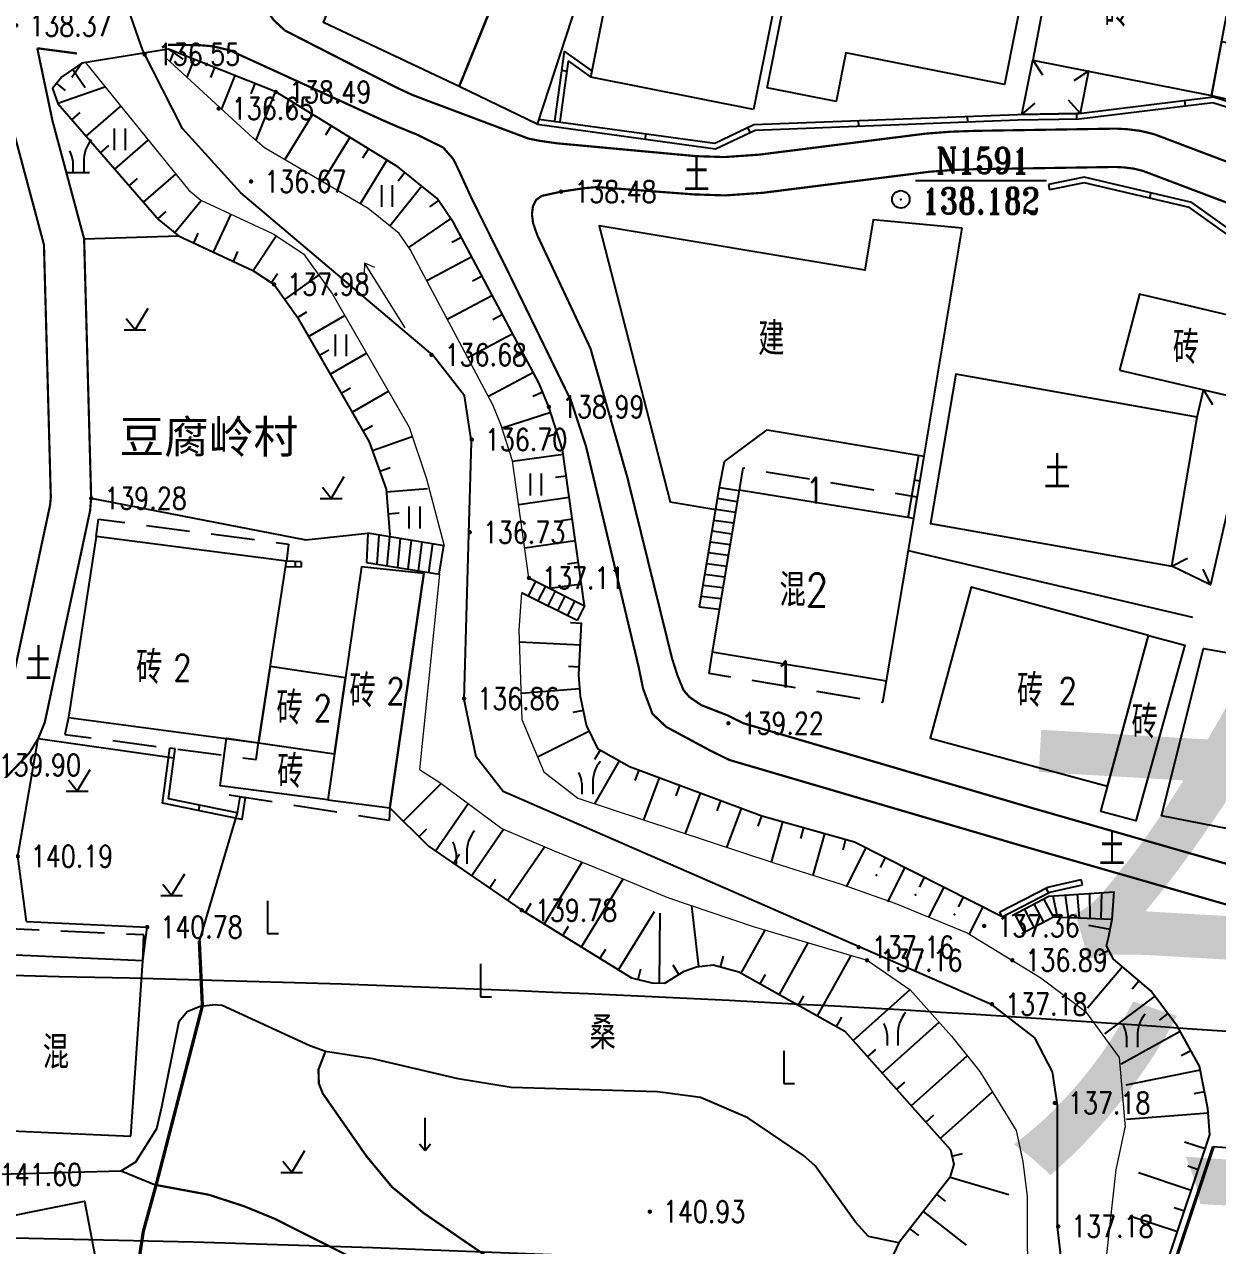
# Model space of a CAD drawing. Extents: x 529262 to 576451, y 2694391 to 2717535.
# Drawn here: x 567297.7 to 567352.4, y 2709414 to 2709469.9 of the extents above; entities that cross this region are included whole.
import ezdxf
from ezdxf.enums import TextEntityAlignment as Align
from ezdxf.xclip import XClip

# ---------------------------------------------------------------- set-up
doc = ezdxf.new("R2010")
doc.units = 0
doc.header["$XCLIPFRAME"] = 0
for name, pattern in [('X2', [10, 8, -2]), ('X3', [5, 4, -1]), ('X5', [3, 2, -1])]:
    doc.linetypes.add(name, pattern=pattern)
for name, color, linetype in [('DLSS', 4, 'Continuous'), ('DMTZ', 8, 'Continuous'), ('GCD', 8, 'Continuous'), ('JMD', 8, 'Continuous'), ('KZD', 8, 'Continuous'), ('PP-COM', 7, 'Continuous'), ('RD-中线', 40, 'Continuous'), ('RD-红线', 7, 'Continuous'), ('ZBTZ', 8, 'Continuous'), ('ZJ', 7, 'Continuous'), ('污水管径标注_W10-', 202, 'Continuous'), ('路名', 7, 'Continuous')]:
    doc.layers.add(name, color=color, linetype=linetype)
doc.layers.add('SXSS', color=5, linetype='Continuous', lineweight=0)
doc.styles.add('HZ', font='rs.shx', dxfattribs={"width": 0.8, "bigfont": 'hztxt.shx'})
doc.styles.add('romant', font='romant.shx', dxfattribs={"width": 0.8})
doc.styles.add('宋体', font='', dxfattribs={"width": 0.75})
doc.styles.get('宋体').set_extended_font_data('SimSun')
doc.linetypes.add('10421', pattern='A,2,[150,AAA.SHX,S=0.5,R=0,X=0,Y=0.5],1e-11', length=2)
doc.linetypes.add('10422', pattern='A,0.75,[150,AAA.SHX,S=0.5,R=0,X=0,Y=0.5],1.5,[177,AAA.SHX,S=1,R=0,X=0,Y=0.4],0.75', length=3)
doc.linetypes.add('1161', pattern='A,0,[149,AAA.SHX,S=0.15,R=0,X=0,Y=0],-1.6', length=1.6)

# ---------------------------------------------------------------- blocks, each defined once
blk = doc.blocks.new('A$C19FD0107')
at = {"layer": 'RD-中线', "color": 8, "linetype": 'Continuous'}
blk.add_lwpolyline([(-3086.581, 14893.647), (-3108.229, 14899.635, 0.000046), (-3108.317, 14899.659), (-3236.522, 14935.098, 0.007364), (-3240.798, 14936.212), (-3481.528, 14995.181, 0.065736), (-3741.789, 15023.648), (-4056.288, 15016.622, -0.003768), (-4058.096, 15016.595), (-4121.61, 15016.134, 0.002785), (-4122.947, 15016.117), (-4376.617, 15011.447), (-4572.915, 15005.069)], format="xyb", dxfattribs=at)
at = {"layer": 'RD-中线', "color": 8, "linetype": 'Continuous', "flags": 128}
for points in [[(-4490.734, 14139.438, 0), (-4490.29, 14139.417)], [(-3818.251, 14086.168, 0), (-3817.74, 14086.169)]]:
    blk.add_lwpolyline(points, format="xyb", dxfattribs=at)
at = {"layer": 'RD-红线', "color": 8}
blk.add_lwpolyline([(-3506.428, 15013.223, 0.051126), (-3711.599, 15035.867)], format="xyb", dxfattribs=at)
blk = doc.blocks.new('gc120')
at = {"color": 8}
for p, q in [((0, 0), (0, 3)), ((-0.5, 0.6), (0, 0)), ((0, 0), (0.5, 0.6))]:
    blk.add_line(p, q, dxfattribs=at)
blk = doc.blocks.new('gc246')
at = {"color": 8}
for p, q in [((-0.5, 1), (-0.5, 0)), ((0.5, 1), (0.5, 0))]:
    blk.add_line(p, q, dxfattribs=at)
for centre, radius, start, end in [((3.4, 1.11), 2.91, 139.3312, 182.0887), ((-2.94, 0.81), 2.45, 4.3743, 29.0242)]:
    blk.add_arc(centre, radius, start, end, dxfattribs=at)
blk = doc.blocks.new('gc210')
at = {"color": 8}
for p, q in [((-1, 0), (1, 0)), ((-0.5, 1), (-0.5, 0)), ((0.5, 1), (0.5, 0))]:
    blk.add_line(p, q, dxfattribs=at)
for centre, radius, start, end in [((3.4, 1.11), 2.91, 139.3312, 182.0887), ((-2.94, 0.81), 2.45, 4.3743, 29.0242)]:
    blk.add_arc(centre, radius, start, end, dxfattribs=at)
blk = doc.blocks.new('gc123')
at = {"color": 8}
for p, q in [((0, 0), (1.2, 2)), ((-1, 0), (1, 0)), ((0, 0), (-0.8, 1))]:
    blk.add_line(p, q, dxfattribs=at)
blk = doc.blocks.new('gc205')
for p, q in [((0, 3), (0, 0)), ((0, 0), (1, 0))]:
    blk.add_line(p, q)
blk = doc.blocks.new('GC200')
at = {"linetype": 'Continuous', "const_width": 0.2, "flags": 128}
blk.add_lwpolyline([(-0.1, 0, 1), (0.1, 0, 1)], format="xyb", close=True, dxfattribs=at)
blk = doc.blocks.new('gc086')
at = {"color": 8}
for p, q in [((0, 0), (7, 0)), ((7, 0), (6.18, 0.57)), ((7, 0), (6.18, -0.57))]:
    blk.add_line(p, q, dxfattribs=at)
blk = doc.blocks.new('gc121')
at = {"color": 8}
for p, q in [((-0.5, -1), (-0.5, 1)), ((0.5, -1), (0.5, 1))]:
    blk.add_line(p, q, dxfattribs=at)
blk = doc.blocks.new('gc117')
at = {"color": 8}
blk.add_circle((0, 0), 0.8, dxfattribs=at)
blk.add_point((0, 0), dxfattribs=at)

msp = doc.modelspace()

# ---------------------------------------------------------------- linework, layer by layer
at = {"layer": 'DLSS', "linetype": 'Continuous'}
for p, q in [((567304.34, 2709468.74), (567300.372, 2709468.092)), ((567304.34, 2709468.74), (567304.989, 2709468.273)), ((567300.372, 2709468.092), (567299.905, 2709467.443))]:
    msp.add_line(p, q, dxfattribs=at)
at = {"layer": 'DLSS', "linetype": 'Continuous', "const_width": 0.1, "flags": 128}
for points, elevation in [([(567309.669, 2709469.589), (567309.158, 2709470.06), (567308.984, 2709470.301), (567308.907, 2709470.688), (567308.894, 2709471.287), (567309.164, 2709471.832), (567311.974, 2709475.533), (567313.483, 2709477.667), (567315.626, 2709480.655), (567316.954, 2709482.867), (567317.682, 2709484.264), (567318.163, 2709485.27), (567318.315, 2709485.525), (567318.461, 2709485.749), (567318.847, 2709486.059), (567319.386, 2709486.36), (567319.681, 2709486.462), (567320.051, 2709486.479), (567333.652, 2709485.253)], 138.157), ([(567298.327, 2709468.78), (567299.024, 2709465.458), (567300.472, 2709460.053), (567300.794, 2709448.188), (567300.746, 2709447.616), (567298.671, 2709437.929), (567298.373, 2709437.189), (567297.956, 2709436.517), (567296.57, 2709435.068)], 138.333), ([(567300.144, 2709468.54), (567298.327, 2709468.78)], 138.333), ([(567316.909, 2709464.238), (567315.677, 2709464.842), (567314.811, 2709465.194), (567314.121, 2709465.494), (567307.137, 2709468.685), (567306.375, 2709468.868), (567305.755, 2709468.921), (567304.308, 2709468.935)], 137.664), ([(567364.998, 2709456.94), (567361.61, 2709457.606), (567360.603, 2709457.914), (567359.836, 2709458.194), (567354.562, 2709460.906), (567353.313, 2709461.495), (567352.839, 2709461.692), (567348.952, 2709463.163), (567348.507, 2709463.272), (567348.075, 2709463.326), (567347.681, 2709463.346), (567341.274, 2709463.245), (567340.227, 2709463.208), (567339.176, 2709463.127), (567331.561, 2709462.166), (567329.826, 2709462.044), (567328.388, 2709462.09), (567323.966, 2709462.425), (567323.393, 2709462.379)], 137.664), ([(567327.387, 2709440.855), (567325.345, 2709449.126), (567323.651, 2709455.045), (567321.22, 2709460.219), (567321.028, 2709460.767), (567320.973, 2709461.18), (567321.02, 2709461.546), (567321.163, 2709461.837), (567321.426, 2709462.023), (567322.309, 2709462.216), (567323.393, 2709462.379)], 139.161), ([(567325.854, 2709440.483), (567326.061, 2709439.47), (567326.49, 2709438.318), (567327.118, 2709437.722), (567329.11, 2709436.651), (567330.009, 2709436.207), (567343.326, 2709432.298), (567353.1, 2709429.494), (567355.125, 2709429.119), (567364.998, 2709428.068)], 139.066)]:
    msp.add_lwpolyline(points, dxfattribs=dict(at, elevation=elevation))
at = {"layer": 'DLSS', "linetype": 'X2', "const_width": 0.1, "flags": 128}
for points, elevation in [([(567364.998, 2709458.727), (567362.037, 2709459.309), (567361.16, 2709459.577), (567360.541, 2709459.803), (567355.337, 2709462.479), (567354.024, 2709463.098), (567353.487, 2709463.322), (567349.474, 2709464.84), (567348.826, 2709464.999), (567348.228, 2709465.074), (567347.711, 2709465.1), (567341.229, 2709464.998), (567340.128, 2709464.959), (567338.998, 2709464.871), (567331.389, 2709463.911), (567329.793, 2709463.799), (567328.496, 2709463.84), (567322.114, 2709464.43), (567321.328, 2709464.542), (567320.81, 2709464.646), (567316.268, 2709466.351), (567315.499, 2709466.644), (567314.798, 2709466.968), (567309.669, 2709469.589)], 137.664), ([(567296.388, 2709469.035), (567297.229, 2709465.029), (567298.633, 2709459.786), (567298.947, 2709448.24), (567298.917, 2709447.887), (567296.9, 2709438.471), (567296.721, 2709438.026), (567296.49, 2709437.653), (567295.463, 2709436.58), (567295.426, 2709436.573), (567293.638, 2709436.663), (567290.008, 2709436.169), (567289.109, 2709435.94), (567285.379, 2709434.66), (567284.6, 2709434.214), (567282.207, 2709432.389), (567281.745, 2709432.116), (567271.804, 2709428.123), (567270.223, 2709427.195), (567269.322, 2709425.869), (567269.182, 2709424.189), (567269.642, 2709420.729), (567270.241, 2709419.44), (567271.29, 2709418.49), (567282.272, 2709414.705)], 138.333), ([(567327.387, 2709440.855), (567327.636, 2709440.075), (567327.914, 2709439.401), (567328.18, 2709439.09), (567328.72, 2709438.718), (567329.932, 2709438.245), (567330.663, 2709437.883), (567343.825, 2709434.02), (567353.512, 2709431.241), (567355.383, 2709430.894), (567364.998, 2709429.871)], 139.066)]:
    msp.add_lwpolyline(points, dxfattribs=dict(at, elevation=elevation))
msp.add_lwpolyline([(567325.854, 2709440.483), (567323.453, 2709450.543), (567322.763, 2709452.652), (567319.884, 2709458.545), (567318.212, 2709461.905), (567317.645, 2709463.151), (567317.37, 2709463.713), (567316.909, 2709464.238)], dxfattribs=at)
at = {"layer": 'DLSS', "linetype": 'X3', "const_width": 0.15, "elevation": 142.24, "flags": 128}
msp.add_lwpolyline([(567335.132, 2709353.926), (567335.056, 2709354.728), (567335.26, 2709356.226), (567335.711, 2709357.448), (567336.044, 2709358.273), (567336.636, 2709359.204), (567337.573, 2709360.571), (567338.049, 2709361.117), (567339.415, 2709362.187), (567342.357, 2709363.647), (567343.036, 2709363.91), (567346.687, 2709364.285), (567347.443, 2709364.578), (567348.025, 2709365.061), (567349.661, 2709368.634), (567350.032, 2709369.461), (567350.388, 2709370.766), (567350.481, 2709371.474), (567350.456, 2709372.235), (567349.484, 2709375.015), (567347.612, 2709377.832), (567347.24, 2709378.952), (567346.888, 2709381.28), (567346.962, 2709381.914), (567347.319, 2709382.491), (567348.491, 2709383.525), (567349.116, 2709383.87), (567352.14, 2709384.252), (567353.05, 2709384.583), (567353.931, 2709385.313), (567357.811, 2709388.701), (567358.804, 2709389.688), (567360.071, 2709392.096), (567360.873, 2709394.167), (567361.215, 2709395.321), (567361.227, 2709399.136), (567361.158, 2709400.323), (567360.804, 2709401.26), (567359.15, 2709404.586), (567358.589, 2709405.211), (567357.838, 2709405.835), (567353.313, 2709409.026), (567352.405, 2709409.839), (567350.429, 2709412.271), (567350.29, 2709412.618), (567350.36, 2709413.082), (567352.167, 2709418.511)], dxfattribs=at)
at = {"layer": 'DMTZ', "linetype": 'Continuous'}
for p, q in [((567304.579, 2709468.645, 138.494), (567304.393, 2709468.18, 138.494)), ((567305.508, 2709468.274, 138.494), (567305.181, 2709467.455, 138.494)), ((567306.436, 2709467.903, 138.494), (567306.251, 2709467.439, 138.494)), ((567299.212, 2709467.161, 138.276), (567299.601, 2709466.847, 138.276)), ((567307.365, 2709467.532, 138.494), (567306.756, 2709466.007, 138.494)), ((567308.294, 2709467.162, 138.494), (567308.108, 2709466.697, 138.494)), ((567309.223, 2709466.791, 138.494), (567308.335, 2709464.567, 138.494)), ((567310.077, 2709466.272, 138.494), (567309.815, 2709465.846, 138.494)), ((567299.914, 2709465.506, 138.276), (567300.291, 2709465.834, 138.276)), ((567310.929, 2709465.749, 138.494), (567309.661, 2709463.684, 138.494)), ((567311.781, 2709465.225, 138.494), (567311.519, 2709464.799, 138.494)), ((567301.226, 2709463.997, 138.276), (567301.603, 2709464.324, 138.276)), ((567312.633, 2709464.702, 138.494), (567311.385, 2709462.67, 138.494)), ((567313.485, 2709464.179, 138.494), (567313.224, 2709463.752, 138.494)), ((567314.337, 2709463.655, 138.494), (567313.11, 2709461.656, 138.494)), ((567302.537, 2709462.487, 138.276), (567302.915, 2709462.815, 138.276)), ((567315.158, 2709463.088, 138.494), (567314.845, 2709462.698, 138.494)), ((567315.937, 2709462.46, 138.494), (567314.47, 2709460.64, 138.494)), ((567316.692, 2709461.811, 138.494), (567316.279, 2709461.528, 138.494)), ((567303.849, 2709460.977, 138.276), (567304.227, 2709461.305, 138.276)), ((567317.257, 2709460.986, 138.494), (567315.328, 2709459.665, 138.494)), ((567305.489, 2709459.863, 138.276), (567305.699, 2709460.317, 138.276)), ((567317.751, 2709460.118, 138.494), (567317.31, 2709459.883, 138.494)), ((567307.304, 2709459.023, 138.276), (567307.514, 2709459.477, 138.276)), ((567318.221, 2709459.235, 138.494), (567316.158, 2709458.136, 138.494)), ((567309.045, 2709458.051, 138.276), (567309.32, 2709458.468, 138.276)), ((567318.691, 2709458.352, 138.494), (567318.25, 2709458.117, 138.494)), ((567319.161, 2709457.47, 138.494), (567317.098, 2709456.371, 138.494)), ((567310.242, 2709456.46, 138.276), (567310.675, 2709456.71, 138.276)), ((567319.631, 2709456.587, 138.494), (567319.19, 2709456.352, 138.494)), ((567320.101, 2709455.704, 138.494), (567318.038, 2709454.605, 138.494)), ((567311.241, 2709454.727, 138.276), (567311.674, 2709454.977, 138.276)), ((567320.571, 2709454.822, 138.494), (567320.13, 2709454.587, 138.494)), ((567321.041, 2709453.939, 138.494), (567318.978, 2709452.84, 138.494)), ((567312.24, 2709452.995, 138.276), (567312.673, 2709453.245, 138.276)), ((567321.471, 2709453.038, 138.494), (567321.01, 2709452.846, 138.494)), ((567321.833, 2709452.106, 138.494), (567319.606, 2709451.396, 138.494)), ((567313.239, 2709451.262, 138.276), (567313.673, 2709451.512, 138.276)), ((567322.137, 2709451.153, 138.494), (567321.661, 2709451.001, 138.494)), ((567322.403, 2709450.192, 138.494), (567320.088, 2709449.867, 138.494)), ((567314.006, 2709449.422, 138.276), (567314.476, 2709449.591, 138.276)), ((567322.542, 2709449.202, 138.494), (567322.047, 2709449.132, 138.494)), ((567322.681, 2709448.211, 138.494), (567320.366, 2709447.886, 138.494)), ((567314.392, 2709447.477, 138.276), (567314.89, 2709447.518, 138.276)), ((567322.82, 2709447.221, 138.494), (567322.325, 2709447.152, 138.494)), ((567322.959, 2709446.231, 138.494), (567320.644, 2709445.906, 138.494)), ((567323.098, 2709445.241, 138.494), (567322.603, 2709445.171, 138.494)), ((567323.238, 2709444.25, 138.494), (567321.806, 2709444.049, 138.494)), ((567323.244, 2709442.452, 138.984), (567322.745, 2709442.478, 138.984)), ((567323.139, 2709440.454, 138.984), (567322.64, 2709440.481, 138.984)), ((567323.329, 2709438.471, 138.984), (567322.839, 2709438.371, 138.984)), ((567324.092, 2709436.661, 138.984), (567323.845, 2709436.226, 138.984)), ((567325.861, 2709435.737, 138.984), (567325.687, 2709435.269, 138.984)), ((567327.735, 2709435.039, 138.984), (567327.561, 2709434.57, 138.984)), ((567329.609, 2709434.34, 138.984), (567329.435, 2709433.872, 138.984)), ((567331.483, 2709433.642, 138.984), (567331.309, 2709433.173, 138.984)), ((567315.802, 2709432.693, 143.906), (567316.155, 2709433.048, 143.906)), ((567333.409, 2709433.101, 138.984), (567333.274, 2709432.619, 138.984)), ((567335.335, 2709432.561, 138.984), (567335.2, 2709432.08, 138.984)), ((567317.38, 2709431.476, 143.906), (567317.664, 2709431.888, 143.906)), ((567337.149, 2709431.735, 138.984), (567336.923, 2709431.289, 138.984)), ((567319.028, 2709430.343, 143.906), (567319.312, 2709430.755, 143.906)), ((567338.934, 2709430.832, 138.984), (567338.708, 2709430.386, 138.984)), ((567320.682, 2709429.219, 143.906), (567320.944, 2709429.645, 143.906)), ((567340.718, 2709429.929, 138.984), (567340.492, 2709429.483, 138.984)), ((567324.941, 2709426.599, 143.906), (567326.583, 2709429.268, 143.906)), ((567326.809, 2709425.996, 143.906), (567326.84, 2709429.194, 143.906)), ((567322.386, 2709428.171, 143.906), (567322.648, 2709428.597, 143.906)), ((567324.089, 2709427.123, 143.906), (567324.351, 2709427.549, 143.906)), ((567347.384, 2709427.491, 139.735), (567346.941, 2709427.258, 139.735)), ((567329.602, 2709426.737, 143.906), (567329.736, 2709427.219, 143.906)), ((567325.829, 2709426.162, 143.906), (567325.953, 2709426.646, 143.906)), ((567327.697, 2709426.389, 143.906), (567327.436, 2709426.815, 143.906)), ((567331.428, 2709425.955, 143.906), (567331.672, 2709426.391, 143.906)), ((567348.777, 2709426.091, 139.735), (567348.453, 2709425.71, 139.735)), ((567333.174, 2709424.98, 143.906), (567333.418, 2709425.417, 143.906)), ((567350.089, 2709424.597, 139.735), (567349.688, 2709424.297, 139.735)), ((567334.921, 2709424.006, 143.906), (567335.165, 2709424.442, 143.906)), ((567336.34, 2709422.623, 143.906), (567336.713, 2709422.955, 143.906)), ((567351.139, 2709422.9, 139.735), (567350.701, 2709422.659, 139.735)), ((567337.67, 2709421.129, 143.906), (567338.044, 2709421.462, 143.906)), ((567351.764, 2709421.024, 139.735), (567351.274, 2709420.926, 139.735)), ((567339.001, 2709419.636, 143.906), (567339.374, 2709419.969, 143.906)), ((567340.202, 2709418.075, 143.906), (567340.688, 2709418.191, 143.906)), ((567351.475, 2709417.452, 142.24), (567351, 2709417.61, 142.24)), ((567339.504, 2709416.32, 143.906), (567339.897, 2709416.012, 143.906)), ((567350.843, 2709415.555, 142.24), (567350.369, 2709415.713, 142.24)), ((567338.271, 2709414.746, 143.906), (567338.664, 2709414.437, 143.906))]:
    msp.add_line(p, q, dxfattribs=at)
at = {"layer": 'DMTZ'}
for p, q in [((567299.959, 2709467.81, 138.276), (567300.524, 2709466.984, 138.276)), ((567299.264, 2709466.265, 138.276), (567301.425, 2709467.021, 138.276)), ((567300.57, 2709464.751, 138.276), (567302.15, 2709466.125, 138.276)), ((567301.882, 2709463.242, 138.276), (567303.41, 2709464.569, 138.276)), ((567303.193, 2709461.732, 138.276), (567304.669, 2709463.014, 138.276)), ((567304.612, 2709460.332, 138.276), (567305.834, 2709461.808, 138.276)), ((567306.396, 2709459.443, 138.276), (567307.201, 2709461.182, 138.276)), ((567308.21, 2709458.601, 138.276), (567309.264, 2709460.201, 138.276)), ((567309.663, 2709457.275, 138.276), (567311.223, 2709458.388, 138.276)), ((567310.741, 2709455.594, 138.276), (567312.401, 2709456.551, 138.276)), ((567311.741, 2709453.861, 138.276), (567313.4, 2709454.818, 138.276)), ((567312.74, 2709452.129, 138.276), (567314.4, 2709453.086, 138.276)), ((567313.668, 2709450.363, 138.276), (567315.49, 2709451.016, 138.276)), ((567314.309, 2709448.473, 138.276), (567316.187, 2709448.63, 138.276)), ((567323.192, 2709441.453, 138.984), (567320.388, 2709441.601, 138.984)), ((567323.171, 2709439.457, 138.984), (567320.475, 2709439.243, 138.984)), ((567323.607, 2709437.518, 138.984), (567321.235, 2709436.338, 138.984)), ((567324.961, 2709436.166, 138.984), (567323.843, 2709434.202, 138.984)), ((567326.798, 2709435.388, 138.984), (567326.08, 2709433.462, 138.984)), ((567315.093, 2709433.399, 143.906), (567316.818, 2709435.132, 143.906)), ((567328.672, 2709434.689, 138.984), (567327.981, 2709432.834, 138.984)), ((567316.556, 2709432.043, 143.906), (567318.052, 2709434.218, 143.906)), ((567330.546, 2709433.991, 138.984), (567329.881, 2709432.206, 138.984)), ((567318.204, 2709430.91, 143.906), (567319.671, 2709433.042, 143.906)), ((567332.446, 2709433.371, 138.984), (567331.93, 2709431.529, 138.984)), ((567334.372, 2709432.831, 138.984), (567333.838, 2709430.926, 138.984)), ((567319.852, 2709429.777, 143.906), (567321.544, 2709432.237, 143.906)), ((567336.257, 2709432.186, 138.984), (567335.356, 2709430.406, 138.984)), ((567321.534, 2709428.695, 143.906), (567323.275, 2709431.526, 143.906)), ((567323.237, 2709427.647, 143.906), (567325.153, 2709430.761, 143.906)), ((567338.041, 2709431.283, 138.984), (567337.245, 2709429.71, 138.984)), ((567339.826, 2709430.38, 138.984), (567339.135, 2709429.015, 138.984)), ((567328.62, 2709426.754, 143.906), (567328.293, 2709429.535, 143.906)), ((567341.61, 2709429.478, 138.984), (567340.991, 2709428.253, 138.984)), ((567347.443, 2709428.446, 139.735), (567346.461, 2709428.633, 139.735)), ((567330.555, 2709426.442, 143.906), (567331.658, 2709428.418, 143.906)), ((567332.301, 2709425.468, 143.906), (567333.623, 2709427.835, 143.906)), ((567334.048, 2709424.493, 143.906), (567335.588, 2709427.252, 143.906)), ((567348.014, 2709426.738, 139.735), (567346.415, 2709424.852, 139.735)), ((567335.675, 2709423.369, 143.906), (567338.285, 2709425.695, 143.906)), ((567349.49, 2709425.398, 139.735), (567347.185, 2709423.674, 139.735)), ((567337.005, 2709421.876, 143.906), (567339.614, 2709424.2, 143.906)), ((567350.657, 2709423.776, 139.735), (567347.945, 2709422.281, 139.735)), ((567338.335, 2709420.383, 143.906), (567340.9, 2709422.668, 143.906)), ((567351.568, 2709422.005, 139.735), (567348.161, 2709421.323, 139.735)), ((567339.666, 2709418.889, 143.906), (567342.055, 2709421.018, 143.906)), ((567351.934, 2709420.04, 139.735), (567348.196, 2709419.75, 139.735)), ((567351.79, 2709418.401, 142.24), (567350.842, 2709418.717, 142.24)), ((567340.114, 2709417.111, 143.906), (567342.811, 2709416.315, 143.906)), ((567351.159, 2709416.504, 142.24), (567348.749, 2709417.306, 142.24)), ((567338.887, 2709415.533, 143.906), (567340.855, 2709413.993, 143.906)), ((567350.527, 2709414.606, 142.24), (567348.352, 2709415.33, 142.24))]:
    msp.add_line(p, q, dxfattribs=at)
at = {"layer": 'DMTZ', "linetype": 'Continuous', "flags": 128}
for points, elevation in [([(567323.377, 2709443.26), (567322.371, 2709450.418), (567321.751, 2709452.365), (567321.295, 2709453.463), (567317.399, 2709460.778), (567316.629, 2709461.903), (567314.827, 2709463.354), (567309.25, 2709466.78), (567304.34, 2709468.74)], 138.494), ([(567300.372, 2709468.092), (567299.458, 2709467.466), (567299.03, 2709466.935), (567299.271, 2709466.247), (567303.891, 2709460.929), (567304.788, 2709460.187), (567308.195, 2709458.611), (567309.167, 2709457.971), (567310.228, 2709456.483), (567313.522, 2709450.773), (567314.298, 2709448.607), (567314.475, 2709446.48)], 138.276), ([(567335.742, 2709432.447), (567331.493, 2709433.638), (567325.433, 2709435.897), (567324.011, 2709436.707), (567323.465, 2709437.803), (567323.198, 2709439.115), (567323.12, 2709440.095), (567323.246, 2709442.48)], 138.984), ([(567314.473, 2709434.016), (567316.233, 2709432.265), (567320.508, 2709429.326), (567325.526, 2709426.239), (567326.466, 2709425.999), (567327.052, 2709425.993), (567327.936, 2709426.535), (567328.509, 2709426.741), (567329.268, 2709426.83), (567330.446, 2709426.503), (567335.293, 2709423.798), (567340.132, 2709418.366), (567340.29, 2709417.707), (567340.108, 2709417.093), (567337.768, 2709414.103), (567336.23, 2709410.84)], 143.906), ([(567342.503, 2709429.026), (567335.742, 2709432.447)], 138.984), ([(567352.012, 2709419.043), (567351.917, 2709420.259), (567351.531, 2709422.189), (567350.528, 2709424.01), (567349.308, 2709425.641), (567347.592, 2709427.096), (567347.278, 2709427.693), (567347.372, 2709428.071), (567347.535, 2709428.926)], 139.735), ([(567353.112, 2709408.773), (567352.171, 2709409.616), (567350.148, 2709412.106), (567349.958, 2709412.579), (567350.045, 2709413.157), (567352.012, 2709419.043)], 142.24)]:
    msp.add_lwpolyline(points, dxfattribs=dict(at, elevation=elevation))
at = {"layer": 'DMTZ', "linetype": '10422', "flags": 128}
for points, elevation in [([(567300.799, 2709448.181), (567310.621, 2709446.279), (567313.464, 2709446.581)], 139.35), ([(567338.205, 2709445.788), (567351.219, 2709442.741)], 139.408), ([(567316.02, 2709444.733), (567314.473, 2709434.016)], 140.824), ([(567278.239, 2709418.481), (567283.206, 2709416.967), (567296.006, 2709417.233), (567302.17, 2709417.4)], 141.426)]:
    msp.add_lwpolyline(points, dxfattribs=dict(at, elevation=elevation))
at = {"layer": 'DMTZ', "linetype": '10421', "flags": 128}
for points, elevation in [([(567297.832, 2709428.81), (567303.359, 2709428.557)], 140.793), ([(567302.17, 2709417.4), (567302.832, 2709417.815), (567303.795, 2709419.334), (567304.028, 2709420.333), (567304.816, 2709424.258), (567305.186, 2709424.698), (567305.779, 2709424.94), (567306.343, 2709425.003)], 141.156), ([(567337.768, 2709414.103), (567336.38, 2709414.399), (567335.781, 2709415.056), (567333.942, 2709417.633), (567333.399, 2709418.109), (567330.862, 2709419.827), (567328.687, 2709420.755), (567326.726, 2709421.024), (567320.015, 2709421.213), (567317.592, 2709421.606), (567313.691, 2709422.535), (567311.516, 2709422.857), (567310.798, 2709423.124), (567306.795, 2709424.964), (567306.343, 2709425.003)], 141.153)]:
    msp.add_lwpolyline(points, dxfattribs=dict(at, elevation=elevation))
at = {"layer": 'DMTZ', "linetype": 'Continuous'}
for p in [(567336.743, 2709430.932, 138.984), (567338.527, 2709430.029, 138.984), (567340.312, 2709429.126, 138.984)]:
    msp.add_point(p, dxfattribs=at)
at = {"layer": 'JMD', "linetype": 'Continuous'}
for p, q in [((567343.911, 2709468.234), (567344.353, 2709467.568)), ((567322.586, 2709467.721, 139.56), (567322.338, 2709467.755, 139.56)), ((567346.453, 2709467.731), (567345.788, 2709467.286)), ((567343.399, 2709465.75), (567344.015, 2709466.261)), ((567346.072, 2709465.802), (567345.544, 2709466.403)), ((567350.89, 2709466.143, 138.388), (567350.859, 2709466.391, 138.388)), ((567335.932, 2709465.217, 138.388), (567335.922, 2709465.466, 138.388)), ((567340.928, 2709465.409, 138.388), (567340.919, 2709465.659, 138.388)), ((567345.926, 2709465.542, 138.388), (567345.922, 2709465.792, 138.388)), ((567326.162, 2709464.614, 138.388), (567326.196, 2709464.862, 138.388)), ((567330.96, 2709464.924, 138.388), (567330.853, 2709465.15, 138.388)), ((567344.621, 2709462.548), (567344.67, 2709462.303)), ((567349.303, 2709462.162, 137.936), (567349.246, 2709461.919, 137.936)), ((567351.716, 2709453.153), (567352.137, 2709452.473)), ((567328.641, 2709443.197), (567329.564, 2709448.699)), ((567330.454, 2709448.516), (567329.557, 2709448.661)), ((567338.738, 2709448.967), (567338.492, 2709449.008)), ((567330.372, 2709448.023), (567329.474, 2709448.165)), ((567330.461, 2709448.553), (567329.545, 2709443.092)), ((567330.289, 2709447.53), (567329.391, 2709447.668)), ((567330.206, 2709447.037), (567329.307, 2709447.171)), ((567313.464, 2709446.581), (567313.392, 2709445.25)), ((567316.956, 2709446.01), (567313.464, 2709446.581)), ((567313.957, 2709446.5), (567313.865, 2709445.173)), ((567314.451, 2709446.42), (567314.338, 2709445.095)), ((567330.124, 2709446.544), (567329.224, 2709446.674)), ((567314.944, 2709446.339), (567314.812, 2709445.018)), ((567315.437, 2709446.258), (567315.285, 2709444.94)), ((567315.931, 2709446.178), (567315.759, 2709444.863)), ((567316.424, 2709446.097), (567316.232, 2709444.786)), ((567316.918, 2709446.016), (567316.705, 2709444.708)), ((567330.041, 2709446.051), (567329.141, 2709446.178)), ((567310.139, 2709445.284), (567310.129, 2709445.034)), ((567310.413, 2709445.273), (567310.402, 2709445.023)), ((567329.958, 2709445.558), (567329.057, 2709445.681)), ((567350.271, 2709445.079), (567350.981, 2709445.447)), ((567313.392, 2709445.25), (567316.742, 2709444.702)), ((567329.875, 2709445.064), (567328.974, 2709445.184)), ((567352.046, 2709444.224), (567351.699, 2709444.945)), ((567321.143, 2709444.382), (567320.803, 2709443.707)), ((567320.837, 2709444.536), (567323.377, 2709443.26)), ((567321.589, 2709444.158), (567321.25, 2709443.482)), ((567329.71, 2709444.078), (567328.807, 2709444.191)), ((567329.793, 2709444.571), (567328.891, 2709444.687)), ((567323.037, 2709442.585), (567320.497, 2709443.861)), ((567322.036, 2709443.933), (567321.697, 2709443.258)), ((567322.483, 2709443.709), (567322.144, 2709443.034)), ((567329.627, 2709443.585), (567328.724, 2709443.694)), ((567322.93, 2709443.484), (567322.591, 2709442.809)), ((567323.377, 2709443.26), (567323.037, 2709442.585)), ((567329.545, 2709443.092), (567328.641, 2709443.197)), ((567304.638, 2709436.715), (567304.39, 2709436.748)), ((567305.76, 2709434.13, 140.067), (567305.71, 2709433.885, 140.067)), ((567307.601, 2709434.522), (567307.848, 2709434.483)), ((567346.175, 2709430.496), (567346.119, 2709430.74)), ((567344.626, 2709430.125, 137.074), (567344.512, 2709430.347, 137.074)), ((567344.41, 2709428.789), (567343.971, 2709429.625)), ((567344.853, 2709429.021), (567344.414, 2709429.857)), ((567345.036, 2709429.015), (567344.841, 2709429.987)), ((567345.536, 2709428.997), (567345.398, 2709430.023)), ((567346.036, 2709428.979), (567345.955, 2709430.06)), ((567346.535, 2709428.961), (567346.512, 2709430.096)), ((567347.035, 2709428.944), (567347.069, 2709430.133)), ((567347.535, 2709428.926), (567347.627, 2709430.169)), ((567342.503, 2709429.026), (567342.388, 2709429.248)), ((567343.524, 2709428.324), (567343.086, 2709429.16)), ((567343.967, 2709428.557), (567343.529, 2709429.393))]:
    msp.add_line(p, q, dxfattribs=at)
at = {"layer": 'JMD', "linetype": 'Continuous', "flags": 128}
for points, elevation in [([(567333.646, 2709476.569), (567344.068, 2709474.497), (567342.601, 2709467.121), (567335.338, 2709468.565), (567334.897, 2709466.344), (567331.738, 2709466.972)], 139.702), ([(567324.391, 2709475.03), (567321.209, 2709465.298), (567317.648, 2709467.035), (567321.289, 2709476.056)], 138.773), ([(567331.124, 2709465.975), (567323.674, 2709467.456), (567325.31, 2709475.683), (567332.759, 2709474.202)], 139.56), ([(567355.023, 2709465.962), (567355.61, 2709468.322), (567352.548, 2709469.083), (567352.083, 2709466.618)], 138.388), ([(567346.453, 2709467.731), (567346.072, 2709465.802), (567345.922, 2709465.792), (567343.399, 2709465.75), (567343.911, 2709468.234)], 138.122), ([(567353.746, 2709451.674), (567352.046, 2709444.224), (567350.271, 2709445.079), (567351.423, 2709451.902), (567351.716, 2709453.153), (567353.62, 2709452.707)], 138.063), ([(567309.73, 2709445.301), (567301.031, 2709446.438), (567299.759, 2709438.152), (567308.455, 2709436.995)], 139.445), ([(567354.091, 2709432.814), (567349.797, 2709433.646), (567351.725, 2709441.307), (567355.463, 2709440.647)], 139.346), ([(567311.625, 2709434.383), (567306.7, 2709435.017), (567306.986, 2709437.207), (567311.93, 2709436.494)], 140.824), ([(567302.607, 2709418.995), (567303.154, 2709427.006), (567296.648, 2709427.297), (567296.098, 2709419.284)], 142.208), ([(567296.312, 2709408.742), (567295.073, 2709414.927), (567300.493, 2709416.008), (567301.687, 2709409.79)], 141.836)]:
    msp.add_lwpolyline(points, close=True, dxfattribs=dict(at, elevation=elevation))
for points in [[(567317.648, 2709467.035), (567311.432, 2709469.961), (567313.416, 2709474.933), (567319.651, 2709471.999)], [(567353.25, 2709472.797), (567345.078, 2709474.413), (567343.911, 2709468.234), (567352.083, 2709466.618)], [(567347.879, 2709454.052), (567353.62, 2709452.707), (567354.531, 2709456.174), (567348.79, 2709457.519)], [(567340.379, 2709453.857), (567339.227, 2709447.034), (567350.271, 2709445.079), (567351.423, 2709451.902)], [(567338.451, 2709447.251), (567330.461, 2709448.553), (567329.23, 2709441.162), (567337.205, 2709439.824)], [(567314.473, 2709434.016), (567316.02, 2709444.733), (567313.164, 2709445.04), (567311.625, 2709434.383)], [(567347.326, 2709435.005), (567349.196, 2709441.907), (567341.075, 2709444.107), (567339.205, 2709437.205)], [(567349.196, 2709441.907), (567350.87, 2709441.454), (567348.616, 2709433.413), (567347.013, 2709433.847)], [(567311.93, 2709436.494), (567312.433, 2709439.961), (567308.991, 2709440.489), (567308.455, 2709436.995)]]:
    msp.add_lwpolyline(points, close=True, dxfattribs=at)
for points, elevation in [([(567322.018, 2709465.439), (567322.458, 2709468.628), (567323.727, 2709467.725)], 139.56), ([(567322.266, 2709465.404), (567322.65, 2709468.185), (567323.674, 2709467.456)], 139.56), ([(567321.288, 2709465.54), (567329.341, 2709464.428), (567331.129, 2709465.282), (567343.209, 2709465.747), (567346.003, 2709465.794), (567352.17, 2709466.552), (567354.716, 2709465.751), (567354.78, 2709466.02)], 138.388), ([(567321.209, 2709465.298), (567329.381, 2709464.17), (567331.191, 2709465.034), (567343.216, 2709465.497), (567346.021, 2709465.544), (567352.147, 2709466.297), (567354.898, 2709465.432), (567355.023, 2709465.962)], 138.388), ([(567354.531, 2709456.174), (567355.622, 2709458.548), (567351.19, 2709461.719), (567346.254, 2709462.878), (567344.621, 2709462.548)], 137.936), ([(567354.282, 2709456.232), (567355.308, 2709458.465), (567351.084, 2709461.487), (567346.25, 2709462.622), (567344.67, 2709462.303)], 137.936), ([(567340.669, 2709460.539), (567336.6, 2709460.924), (567336.217, 2709458.63), (567324.053, 2709460.658), (567327.296, 2709448.014), (567329.392, 2709447.672), (567329.564, 2709448.699), (567329.784, 2709449.863), (567331.739, 2709451.317), (567338.93, 2709450.111), (567340.669, 2709460.539)], 138.146), ([(567307.848, 2709434.483), (567307.688, 2709433.482), (567304.06, 2709434.222), (567304.39, 2709436.748)], 140.067), ([(567307.601, 2709434.522), (567307.483, 2709433.779), (567304.338, 2709434.42), (567304.638, 2709436.715)], 140.067), ([(567342.388, 2709429.248), (567344.591, 2709430.388), (567346.119, 2709430.74)], 137.074), ([(567342.503, 2709429.026), (567344.678, 2709430.151), (567346.175, 2709430.496)], 137.074)]:
    msp.add_lwpolyline(points, dxfattribs=dict(at, elevation=elevation))
for points in [[(567338.204, 2709447.292), (567338.684, 2709450.152)], [(567338.451, 2709447.251), (567338.93, 2709450.111)], [(567310.413, 2709445.273), (567309.73, 2709445.301)], [(567310.402, 2709445.023), (567309.691, 2709445.052)], [(567342.96, 2709429.094), (567344.636, 2709429.973), (567347.627, 2709430.169)], [(567343.398, 2709428.258), (567344.853, 2709429.021), (567347.535, 2709428.926)]]:
    msp.add_lwpolyline(points, dxfattribs=at)
at = {"layer": 'JMD', "linetype": 'X5', "flags": 128}
for points, elevation in [([(567338.451, 2709447.251), (567338.615, 2709448.229), (567330.628, 2709449.559), (567330.461, 2709448.553)], 143.089), ([(567301.031, 2709446.438), (567301.133, 2709447.225), (567309.832, 2709446.088), (567309.73, 2709445.301)], 139.454), ([(567299.759, 2709438.152), (567299.594, 2709437.376), (567308.355, 2709436.228), (567308.458, 2709437.015)], 141.832), ([(567314.473, 2709434.016), (567314.433, 2709433.433), (567306.642, 2709434.675), (567306.7, 2709435.017)], 140.824), ([(567303.154, 2709427.006), (567303.207, 2709428.205), (567296.701, 2709428.496), (567296.648, 2709427.297)], 140.916)]:
    msp.add_lwpolyline(points, dxfattribs=dict(at, elevation=elevation))
msp.add_lwpolyline([(567329.23, 2709441.162), (567329.066, 2709440.184), (567337.041, 2709438.846), (567337.205, 2709439.824)], dxfattribs=at)
at = {"layer": 'KZD', "linetype": 'Continuous'}
msp.add_line((567338.537, 2709462.726), (567344.537, 2709462.726), dxfattribs=at)
at = {"layer": 'SXSS', "color": 8, "linetype": 'Continuous', "flags": 128}
for points, elevation in [([(567320.837, 2709444.536), (567320.084, 2709449.897), (567319.553, 2709451.56), (567319.179, 2709452.463), (567315.397, 2709459.564), (567314.894, 2709460.298), (567313.477, 2709461.44), (567308.735, 2709464.228), (567308.197, 2709464.683), (567304.231, 2709468.327)], 138.494), ([(567300.519, 2709468.14), (567305.26, 2709462.283), (567305.818, 2709461.822), (567309.13, 2709460.289), (567310.519, 2709459.375), (567311.842, 2709457.521), (567315.348, 2709451.442), (567316.142, 2709449.068), (567316.956, 2709446.01)], 138.276), ([(567343.143, 2709419.254), (567343.447, 2709417.823), (567343.649, 2709416.234), (567343.649, 2709413.866), (567343.795, 2709411.204), (567344.523, 2709408.578), (567346.593, 2709404.845), (567348.808, 2709401.999), (567349.6, 2709399.548), (567349.242, 2709396.814), (567346.826, 2709393.864), (567343.395, 2709390.988), (567342.185, 2709389.395), (567338.802, 2709384.614), (567336.626, 2709380.584), (567334.084, 2709375.349)], 136.965), ([(567342.608, 2709379.703), (567343.07, 2709382.373), (567343.685, 2709384.036), (567344.614, 2709385.129), (567346.417, 2709386.822), (567350.625, 2709389.772), (567354.677, 2709393.18), (567356.767, 2709395.465), (567357.482, 2709398.281), (567357.496, 2709400.6), (567356.684, 2709402.283), (567354.157, 2709404.641), (567350.245, 2709407.499), (567347.796, 2709410.405), (567347.261, 2709413.31), (567347.72, 2709417.44), (567348.126, 2709419.386)], 138.531)]:
    msp.add_lwpolyline(points, dxfattribs=dict(at, elevation=elevation))
for points in [[(567316.742, 2709444.702), (567315.833, 2709435.764), (567316.761, 2709435.175), (567319.593, 2709433.076), (567321.997, 2709432.042), (567324.555, 2709431.009), (567327.228, 2709429.896), (567331.094, 2709428.586), (567336.314, 2709427.037), (567338.29, 2709425.692), (567340.174, 2709423.569), (567341.482, 2709421.947), (567343.143, 2709419.254)], [(567320.497, 2709443.861), (567320.368, 2709442.158), (567320.518, 2709438.058), (567321.519, 2709435.657), (567323.07, 2709434.457), (567332.041, 2709431.492), (567335.134, 2709430.518)], [(567335.134, 2709430.518), (567337.59, 2709429.657), (567340.894, 2709428.296), (567344.278, 2709426.234), (567346.31, 2709424.694), (567347.851, 2709422.593), (567348.126, 2709419.386)]]:
    msp.add_lwpolyline(points, dxfattribs=at)
at = {"layer": 'SXSS', "color": 8, "linetype": 'Continuous', "const_width": 0.15, "elevation": 142.714, "flags": 128}
msp.add_lwpolyline([(567303.27, 2709408.461), (567303.31, 2709409.277), (567302.985, 2709413.329), (567303.181, 2709414.628), (567303.768, 2709416.753), (567305.886, 2709424.952), (567305.746, 2709427.917)], dxfattribs=at)
at = {"layer": 'ZBTZ', "linetype": '1161', "flags": 128}
for points, elevation in [([(567300.472, 2709460.053), (567304.788, 2709460.187)], 139.35), ([(567297.832, 2709428.81), (567297.432, 2709431.799), (567298.373, 2709437.189), (567304.584, 2709436.3)], 140.793), ([(567307.483, 2709433.779), (567305.746, 2709427.917)], 140.067), ([(567303.154, 2709427.006), (567303.359, 2709428.557)], 140.916), ([(567352.167, 2709418.511), (567355.837, 2709418.247), (567361.229, 2709417.749), (567364.998, 2709417.944)], 139.614), ([(567302.17, 2709417.4), (567303.768, 2709416.753)], 141.426)]:
    msp.add_lwpolyline(points, dxfattribs=dict(at, elevation=elevation))
at = {"layer": 'ZBTZ', "linetype": 'Continuous', "const_width": 0.1, "flags": 128}
for points, elevation in [([(567335.589, 2709391.143), (567334.442, 2709391.966), (567333.487, 2709392.987), (567332.777, 2709394.531), (567332.348, 2709396.017), (567332.192, 2709398.032), (567332.27, 2709400.308), (567332.628, 2709401.263), (567333.862, 2709404.477), (567333.923, 2709405.107), (567333.529, 2709405.587), (567323.567, 2709410.686), (567321.5, 2709411.825), (567319.743, 2709412.912), (567316.018, 2709415.467), (567314.574, 2709416.657), (567313.4, 2709418.068), (567311.399, 2709420.94), (567311.218, 2709421.398), (567311.2, 2709422.042), (567311.516, 2709422.857)], 140.571), ([(567303.768, 2709416.753), (567303.768, 2709416.753), (567306.173, 2709416.308), (567307.794, 2709415.782), (567309.195, 2709415.208), (567313.226, 2709413.179), (567314.301, 2709412.546), (567315.955, 2709411.3), (567321.936, 2709406.517), (567322.434, 2709406.194), (567326.511, 2709404.687), (567327.539, 2709404.108), (567332.27, 2709400.308)], 142.445)]:
    msp.add_lwpolyline(points, dxfattribs=dict(at, elevation=elevation))
at = {"layer": '污水管径标注_W10-'}
msp.add_lwpolyline([(567352.644, 2709402.947), (567347.859, 2709407.882), (567346.944, 2709408.826), (567345.358, 2709412.089), (567345.039, 2709414.843), (567345.039, 2709420.42), (567344.803, 2709421.937), (567343.997, 2709423.492), (567342.038, 2709425.002), (567335.957, 2709427.656), (567322.776, 2709433.409), (567319.66, 2709434.768), (567318.427, 2709436.349), (567317.87, 2709438.967), (567318.088, 2709446.56), (567318.21, 2709450.765), (567317.892, 2709452.87), (567316.44, 2709454.728), (567307.644, 2709462.161), (567304.969, 2709465.109), (567303.162, 2709468.678), (567301.895, 2709472.313)], dxfattribs=at)

# ---------------------------------------------------------------- block references
at = {"layer": 'GCD', "linetype": 'Continuous'}
ref = msp.add_blockref('GC200', (567297.363, 2709469.828, 138.37), dxfattribs=dict(at, xscale=0.5, yscale=0.5, zscale=0.5))
ref.add_attrib('height', '138.37', dxfattribs={"linetype": 'Continuous', "height": 1, "style": 'HZ', "width": 0.8}).set_placement((567297.963, 2709469.828, 138.37), align=Align.MIDDLE_LEFT)
ref = msp.add_blockref('GC200', (567303.242, 2709468.498, 136.55), dxfattribs=dict(at, xscale=0.5, yscale=0.5, zscale=0.5))
ref.add_attrib('height', '136.55', dxfattribs={"linetype": 'Continuous', "height": 1, "style": 'HZ', "width": 0.8}).set_placement((567303.842, 2709468.498, 136.55), align=Align.MIDDLE_LEFT)
ref = msp.add_blockref('GC200', (567309.25, 2709466.78, 138.494), dxfattribs=dict(at, xscale=0.5, yscale=0.5, zscale=0.5))
ref.add_attrib('height', '138.49', dxfattribs={"linetype": 'Continuous', "height": 1, "style": 'HZ', "width": 0.8}).set_placement((567309.85, 2709466.78, 138.494), align=Align.MIDDLE_LEFT)
ref = msp.add_blockref('GC200', (567306.631, 2709466.02, 136.647), dxfattribs=dict(at, xscale=0.5, yscale=0.5, zscale=0.5))
ref.add_attrib('height', '136.65', dxfattribs={"linetype": 'Continuous', "height": 1, "style": 'HZ', "width": 0.8}).set_placement((567307.231, 2709466.02, 136.647), align=Align.MIDDLE_LEFT)
ref = msp.add_blockref('GC200', (567308.115, 2709462.682, 136.67), dxfattribs=dict(at, xscale=0.5, yscale=0.5, zscale=0.5))
ref.add_attrib('height', '136.67', dxfattribs={"linetype": 'Continuous', "height": 1, "style": 'HZ', "width": 0.8}).set_placement((567308.715, 2709462.682, 136.67), align=Align.MIDDLE_LEFT)
ref = msp.add_blockref('GC200', (567322.309, 2709462.216, 138.481), dxfattribs=dict(at, xscale=0.5, yscale=0.5, zscale=0.5))
ref.add_attrib('height', '138.48', dxfattribs={"linetype": 'Continuous', "height": 1, "style": 'HZ', "width": 0.8}).set_placement((567322.909, 2709462.216, 138.481), align=Align.MIDDLE_LEFT)
ref = msp.add_blockref('GC200', (567309.167, 2709457.971, 137.984), dxfattribs=dict(at, xscale=0.5, yscale=0.5, zscale=0.5))
ref.add_attrib('height', '137.98', dxfattribs={"linetype": 'Continuous', "height": 1, "style": 'HZ', "width": 0.8}).set_placement((567309.767, 2709457.971, 137.984), align=Align.MIDDLE_LEFT)
ref = msp.add_blockref('GC200', (567316.375, 2709454.749, 136.68), dxfattribs=dict(at, xscale=0.5, yscale=0.5, zscale=0.5))
ref.add_attrib('height', '136.68', dxfattribs={"linetype": 'Continuous', "height": 1, "style": 'HZ', "width": 0.8}).set_placement((567316.975, 2709454.749, 136.68), align=Align.MIDDLE_LEFT)
ref = msp.add_blockref('GC200', (567321.751, 2709452.365, 138.991), dxfattribs=dict(at, xscale=0.5, yscale=0.5, zscale=0.5))
ref.add_attrib('height', '138.99', dxfattribs={"linetype": 'Continuous', "height": 1, "style": 'HZ', "width": 0.8}).set_placement((567322.351, 2709452.365, 138.991), align=Align.MIDDLE_LEFT)
ref = msp.add_blockref('GC200', (567318.22, 2709450.87, 136.7), dxfattribs=dict(at, xscale=0.5, yscale=0.5, zscale=0.5))
ref.add_attrib('height', '136.70', dxfattribs={"linetype": 'Continuous', "height": 1, "style": 'HZ', "width": 0.8}).set_placement((567318.82, 2709450.87, 136.7), align=Align.MIDDLE_LEFT)
ref = msp.add_blockref('GC200', (567300.799, 2709448.181, 139.279), dxfattribs=dict(at, xscale=0.5, yscale=0.5, zscale=0.5))
ref.add_attrib('height', '139.28', dxfattribs={"linetype": 'Continuous', "height": 1, "style": 'HZ', "width": 0.8}).set_placement((567301.399, 2709448.181, 139.279), align=Align.MIDDLE_LEFT)
ref = msp.add_blockref('GC200', (567318.128, 2709446.625, 136.732), dxfattribs=dict(at, xscale=0.5, yscale=0.5, zscale=0.5))
ref.add_attrib('height', '136.73', dxfattribs={"linetype": 'Continuous', "height": 1, "style": 'HZ', "width": 0.8}).set_placement((567318.728, 2709446.625, 136.732), align=Align.MIDDLE_LEFT)
ref = msp.add_blockref('GC200', (567320.837, 2709444.536, 137.11), dxfattribs=dict(at, xscale=0.5, yscale=0.5, zscale=0.5))
ref.add_attrib('height', '137.11', dxfattribs={"linetype": 'Continuous', "height": 1, "style": 'HZ', "width": 0.8}).set_placement((567321.437, 2709444.536, 137.11), align=Align.MIDDLE_LEFT)
ref = msp.add_blockref('GC200', (567317.868, 2709439.014, 136.86), dxfattribs=dict(at, xscale=0.5, yscale=0.5, zscale=0.5))
ref.add_attrib('height', '136.86', dxfattribs={"linetype": 'Continuous', "height": 1, "style": 'HZ', "width": 0.8}).set_placement((567318.468, 2709439.014, 136.86), align=Align.MIDDLE_LEFT)
ref = msp.add_blockref('GC200', (567329.966, 2709437.884, 139.22), dxfattribs=dict(at, xscale=0.5, yscale=0.5, zscale=0.5))
ref.add_attrib('height', '139.22', dxfattribs={"linetype": 'Continuous', "height": 1, "style": 'HZ', "width": 0.8}).set_placement((567330.566, 2709437.884, 139.22), align=Align.MIDDLE_LEFT)
ref = msp.add_blockref('GC200', (567295.958, 2709435.976, 139.899), dxfattribs=dict(at, xscale=0.5, yscale=0.5, zscale=0.5))
ref.add_attrib('height', '139.90', dxfattribs={"linetype": 'Continuous', "height": 1, "style": 'HZ', "width": 0.8}).set_placement((567296.558, 2709435.976, 139.899), align=Align.MIDDLE_LEFT)
ref = msp.add_blockref('GC200', (567297.432, 2709431.799, 140.187), dxfattribs=dict(at, xscale=0.5, yscale=0.5, zscale=0.5))
ref.add_attrib('height', '140.19', dxfattribs={"linetype": 'Continuous', "height": 1, "style": 'HZ', "width": 0.8}).set_placement((567298.032, 2709431.799, 140.187), align=Align.MIDDLE_LEFT)
ref = msp.add_blockref('GC200', (567320.508, 2709429.326, 139.78), dxfattribs=dict(at, xscale=0.5, yscale=0.5, zscale=0.5))
ref.add_attrib('height', '139.78', dxfattribs={"linetype": 'Continuous', "height": 1, "style": 'HZ', "width": 0.8}).set_placement((567321.108, 2709429.326, 139.78), align=Align.MIDDLE_LEFT)
ref = msp.add_blockref('GC200', (567341.677, 2709428.608, 137.361), dxfattribs=dict(at, xscale=0.5, yscale=0.5, zscale=0.5))
ref.add_attrib('height', '137.36', dxfattribs={"linetype": 'Continuous', "height": 1, "style": 'HZ', "width": 0.8}).set_placement((567342.277, 2709428.608, 137.361), align=Align.MIDDLE_LEFT)
ref = msp.add_blockref('GC200', (567303.359, 2709428.557, 140.779), dxfattribs=dict(at, xscale=0.5, yscale=0.5, zscale=0.5))
ref.add_attrib('height', '140.78', dxfattribs={"linetype": 'Continuous', "height": 1, "style": 'HZ', "width": 0.8}).set_placement((567303.959, 2709428.557, 140.779), align=Align.MIDDLE_LEFT)
ref = msp.add_blockref('GC200', (567335.931, 2709427.639, 137.16), dxfattribs=dict(at, xscale=0.5, yscale=0.5, zscale=0.5))
ref.add_attrib('height', '137.16', dxfattribs={"linetype": 'Continuous', "height": 1, "style": 'HZ', "width": 0.8}).set_placement((567336.531, 2709427.639, 137.16), align=Align.MIDDLE_LEFT)
ref = msp.add_blockref('GC200', (567336.314, 2709427.037, 137.162), dxfattribs=dict(at, xscale=0.5, yscale=0.5, zscale=0.5))
ref.add_attrib('height', '137.16', dxfattribs={"linetype": 'Continuous', "height": 1, "style": 'HZ', "width": 0.8}).set_placement((567336.914, 2709427.037, 137.162), align=Align.MIDDLE_LEFT)
ref = msp.add_blockref('GC200', (567342.965, 2709427.041, 136.89), dxfattribs=dict(at, xscale=0.5, yscale=0.5, zscale=0.5))
ref.add_attrib('height', '136.89', dxfattribs={"linetype": 'Continuous', "height": 1, "style": 'HZ', "width": 0.8}).set_placement((567343.565, 2709427.041, 136.89), align=Align.MIDDLE_LEFT)
ref = msp.add_blockref('GC200', (567342.036, 2709425.027, 137.18), dxfattribs=dict(at, xscale=0.5, yscale=0.5, zscale=0.5))
ref.add_attrib('height', '137.18', dxfattribs={"linetype": 'Continuous', "height": 1, "style": 'HZ', "width": 0.8}).set_placement((567342.636, 2709425.027, 137.18), align=Align.MIDDLE_LEFT)
ref = msp.add_blockref('GC200', (567344.914, 2709420.506, 137.18), dxfattribs=dict(at, xscale=0.5, yscale=0.5, zscale=0.5))
ref.add_attrib('height', '137.18', dxfattribs={"linetype": 'Continuous', "height": 1, "style": 'HZ', "width": 0.8}).set_placement((567345.514, 2709420.506, 137.18), align=Align.MIDDLE_LEFT)
ref = msp.add_blockref('GC200', (567296.006, 2709417.233, 141.598), dxfattribs=dict(at, xscale=0.5, yscale=0.5, zscale=0.5))
ref.add_attrib('height', '141.60', dxfattribs={"linetype": 'Continuous', "height": 1, "style": 'HZ', "width": 0.8}).set_placement((567296.606, 2709417.233, 141.598), align=Align.MIDDLE_LEFT)
ref = msp.add_blockref('GC200', (567326.371, 2709415.532, 140.932), dxfattribs=dict(at, xscale=0.5, yscale=0.5, zscale=0.5))
ref.add_attrib('height', '140.93', dxfattribs={"linetype": 'Continuous', "height": 1, "style": 'HZ', "width": 0.8}).set_placement((567326.971, 2709415.532, 140.932), align=Align.MIDDLE_LEFT)
ref = msp.add_blockref('GC200', (567345.062, 2709414.859, 137.18), dxfattribs=dict(at, xscale=0.5, yscale=0.5, zscale=0.5))
ref.add_attrib('height', '137.18', dxfattribs={"linetype": 'Continuous', "height": 1, "style": 'HZ', "width": 0.8}).set_placement((567345.662, 2709414.859, 137.18), align=Align.MIDDLE_LEFT)
at = {"layer": 'KZD', "linetype": 'Continuous', "xscale": 0.5, "yscale": 0.5, "zscale": 0.5}
msp.add_blockref('gc117', (567337.859, 2709461.862, 138.182), dxfattribs=at)
at = {"layer": 'PP-COM'}
ref = msp.add_blockref('A$C19FD0107', (570997.993, 2694390.603), dxfattribs=at)
XClip(ref).set_block_clipping_path([(-9366.4383134884, 14428.6043910822), (-3328.4480743363, 17452.7484863754)])
at = {"layer": 'SXSS', "color": 8, "linetype": 'Continuous', "xscale": 0.4999999998450672, "yscale": 0.4999999998450672, "zscale": 0.4999999998450672, "rotation": 121.9229549091205}
msp.add_blockref('gc086', (567315.163, 2709455.984), dxfattribs=at)
at = {"layer": 'ZBTZ', "linetype": 'Continuous', "xscale": 0.5, "yscale": 0.5, "zscale": 0.5}
for name, p in [('gc121', (567302.116, 2709464.609)), ('gc210', (567300.212, 2709463.089)), ('gc121', (567314.347, 2709462.018)), ('gc123', (567302.802, 2709455.89)), ('gc121', (567312.237, 2709455.185)), ('gc121', (567321.165, 2709448.81)), ('gc123', (567311.778, 2709448.174)), ('gc121', (567315.601, 2709447.307)), ('gc123', (567300.152, 2709434.777)), ('gc246', (567323.512, 2709434.64)), ('gc246', (567317.747, 2709431.459)), ('gc123', (567304.478, 2709430.001)), ('gc205', (567308.866, 2709428.262)), ('gc205', (567318.625, 2709425.369)), ('gc246', (567337.481, 2709423.14)), ('gc246', (567348.447, 2709423.067)), ('gc205', (567332.498, 2709421.398)), ('gc120', (567316.082, 2709418.334)), ('gc123', (567309.976, 2709417.329))]:
    msp.add_blockref(name, p, dxfattribs=at)

# ---------------------------------------------------------------- texts
at = {"layer": 'JMD', "linetype": 'Continuous', "style": 'HZ', "width": 0.8}
for s, height, p in [('砖', 1.5, (567348.33, 2709470.516)), ('砖', 1.5, (567351.517, 2709455.082)), ('1', 1.2, (567334.335, 2709448.541)), ('混2', 1.5, (567334.535, 2709443.984)), ('砖', 1.5, (567304.056, 2709440.435)), ('砖', 1.5, (567313.817, 2709439.36)), ('1', 1.2, (567332.949, 2709440.124)), ('砖', 1.5, (567344.382, 2709439.38)), ('2', 1.2, (567345.912, 2709439.371)), ('砖', 1.5, (567310.481, 2709438.581)), ('砖', 1.5, (567349.624, 2709437.945)), ('砖', 1.5, (567310.513, 2709435.678)), ('混', 1.5, (567299.781, 2709422.828))]:
    msp.add_text(s, height=height, dxfattribs=at).set_placement(p, align=Align.MIDDLE_RIGHT)
for s, p in [('建', (567331.934, 2709455.56)), ('土', (567345.019, 2709449.426))]:
    msp.add_text(s, height=1.5, dxfattribs=at).set_placement(p, align=Align.MIDDLE)
for p in [(567304.556, 2709440.435), (567314.317, 2709439.36), (567310.981, 2709438.581)]:
    msp.add_text('2', height=1.2, dxfattribs=at).set_placement(p, align=Align.MIDDLE_LEFT)
at = {"layer": 'KZD', "linetype": 'Continuous', "style": 'romant', "width": 0.8}
for s, p in [('N1591', (567341.614, 2709463.641)), ('138.182', (567341.521, 2709461.795))]:
    msp.add_text(s, height=1.2, dxfattribs=at).set_placement(p, align=Align.MIDDLE)
at = {"layer": 'ZJ', "color": 8, "linetype": 'Continuous', "style": 'HZ', "width": 0.8}
for s, p in [('土', (567328.511, 2709463.034)), ('土', (567298.386, 2709440.649)), ('土', (567347.53, 2709432.183)), ('桑', (567324.215, 2709423.766))]:
    msp.add_text(s, height=1.5, dxfattribs=at).set_placement(p, align=Align.MIDDLE)
at = {"layer": 'ZJ', "color": 8, "linetype": 'Continuous', "style": '宋体'}
msp.add_text('豆腐岭村', height=1.5, dxfattribs=at).set_placement((567306.178, 2709451.024), align=Align.MIDDLE)
at = {"layer": '路名', "color": 7, "linetype": 'Continuous', "style": '宋体'}
msp.add_text('东 屏 路', height=20, rotation=356.7061, dxfattribs=at).set_placement((567396.119, 2709425.722, 152.45), align=Align.MIDDLE)

doc.saveas('drawing.dxf')
